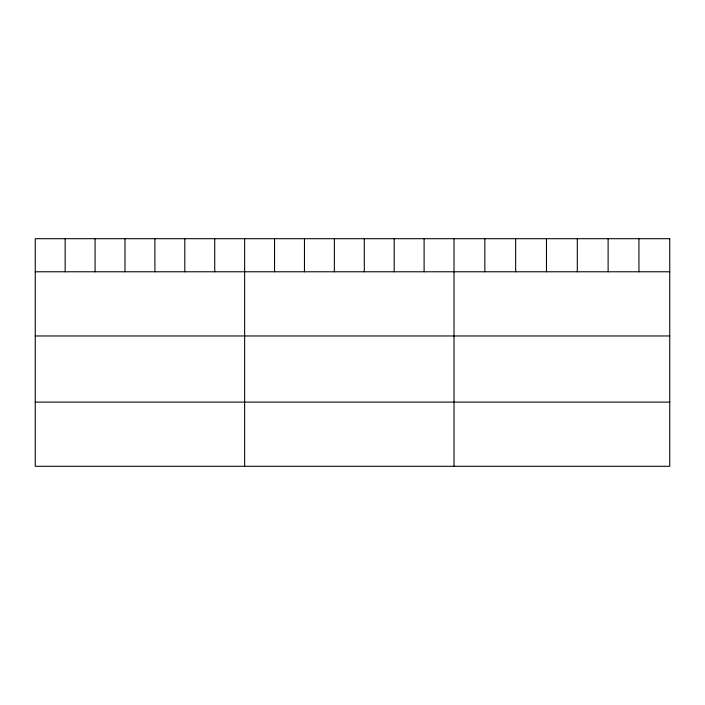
<?xml version="1.0" encoding="UTF-8"?>
<svg xmlns="http://www.w3.org/2000/svg" width="705" height="705" viewBox="0 0 705 705"><rect width="100%" height="100%" fill="white"/><g stroke="black" fill="none" stroke-linecap="round" stroke-linejoin="round"><path stroke-width="1.06" d="M35.25 271.777L669.75 271.777M35.25 335.968L669.75 335.968M35.25 402.106L669.75 402.106M638.933 238.704L638.933 271.777M608.115 238.704L608.115 271.777M577.298 238.704L577.298 271.777M546.472 238.704L546.472 271.777M515.655 238.704L515.655 271.777M484.837 238.704L484.837 271.777M454.02 238.704L454.02 466.296M424.11 238.704L424.11 271.777M394.192 238.704L394.192 271.777M364.282 238.704L364.282 271.777M334.373 238.704L334.373 271.777M304.463 238.704L304.463 271.777M274.545 238.704L274.545 271.777M244.635 238.704L244.635 466.296M214.725 238.704L214.725 271.777M184.807 238.704L184.807 271.777M154.897 238.704L154.897 271.777M124.988 238.704L124.988 271.777M95.078 238.704L95.078 271.777M65.16 238.704L65.16 271.777M669.75 238.704L35.25 238.704L35.25 466.296L669.75 466.296L669.75 238.704"/></g></svg>
